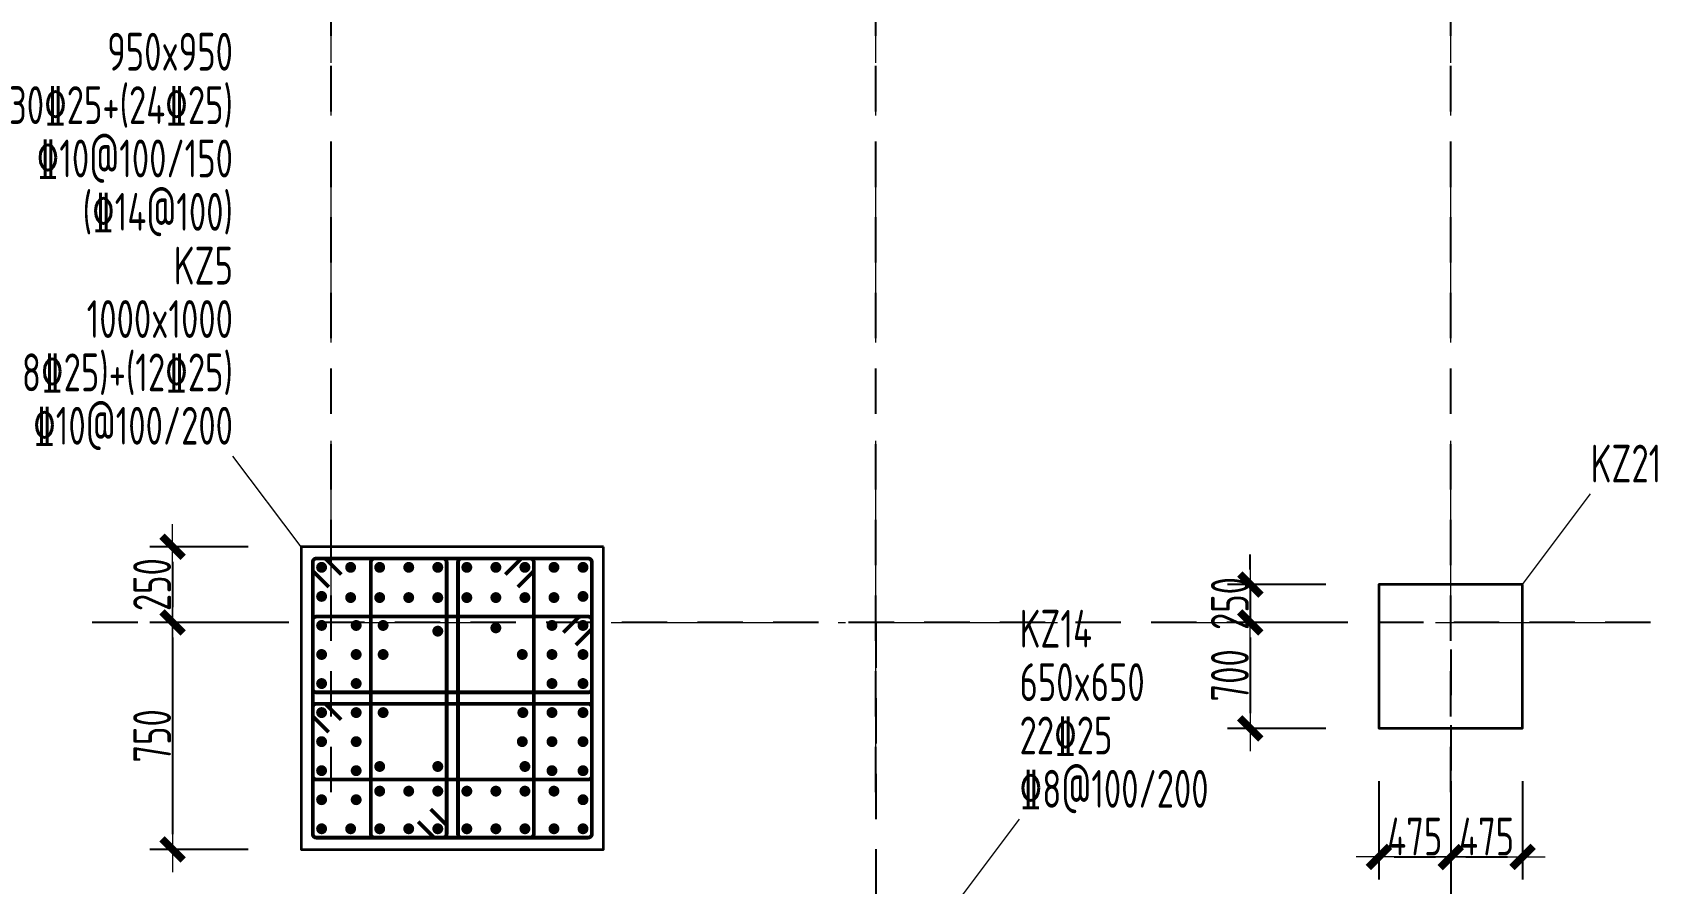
# Model space of a CAD drawing. Header units: millimetres. Extents: x 539196 to 807275, y 431843 to 1156631.
# Drawn here: x 610293 to 621074, y 992234 to 997858 of the extents above; entities that cross this region are included whole.
import ezdxf
from ezdxf.enums import TextEntityAlignment as Align

# ---------------------------------------------------------------- set-up
doc = ezdxf.new("R2010")
doc.units = ezdxf.units.MM
doc.header["$MEASUREMENT"] = 0
for name, pattern in [('DOTE', [2.42, 2, -0.2, 0.02, -0.2]), ('点划线', [1850, 1200, -300, 50, -300]), ('虚线', [500, 300, -200])]:
    doc.linetypes.add(name, pattern=pattern)
doc.layers.add('DOTE', color=1, linetype='DOTE')
for name, color, linetype, lineweight in [('柱尺寸标注', 3, 'Continuous', 18), ('柱标注引线', 2, 'Continuous', 18), ('柱箍筋', 1, 'Continuous', 25), ('柱纵筋', 1, 'Continuous', 70), ('柱集中标注', 2, 'Continuous', 18), ('砼柱', 2, 'Continuous', 35), ('网格', 9, '点划线', 18)]:
    doc.layers.add(name, color=color, linetype=linetype, lineweight=lineweight)
doc.styles.add('样式 1_yjk_yjk_yjk_yjk_yjk', font='yjkeng.shx', dxfattribs={"width": 0.7, "bigfont": 'yjkchn.shx'})
doc.dimstyles.new('盈建科结构_yjk_yjk_yjk_yjk_yjk', dxfattribs={"dimscale": 100, "dimtxt": 2.5, "dimasz": 1, "dimexe": 1.5, "dimexo": 0.625, "dimgap": 0.1, "dimtad": 1, "dimdec": 0, "dimrnd": 1, "dimzin": 0, "dimdsep": 46, "dimtxsty": '样式 1_yjk_yjk_yjk_yjk_yjk', "dimblk": '_yjkbk', "dimblk1": 'ARCHTICK', "dimblk2": 'ARCHTICK', "dimcen": 0.09, "dimadec": 0, "dimazin": 0, "dimtfac": 1, "dimtdec": 4, "dimtix": 1, "dimtmove": 2, "dimatfit": 3, "dimfxl": 0, "dimtolj": 1, "dimtzin": 0, "dimarcsym": 0})

# ---------------------------------------------------------------- blocks, each defined once
blk = doc.blocks.new('_yjkbk')
blk.add_line((-1, 0), (1.5, 0))
blk.add_lwpolyline([(-0.7, -0.7, 0.5, 0.5, 0), (0.7, 0.7, 0.5, 0.5, 0)], format="xyseb")
blk = doc.blocks.new('*D1632')
at = {"layer": 'Defpoints', "color": 0}
for p in [(612068, 992459), (612268, 992459), (612268, 991609)]:
    blk.add_point(p, dxfattribs=at)
at = {"layer": '柱尺寸标注', "color": 0, "lineweight": -2}
for p, q in [((612068, 992109), (612068, 991459)), ((612268, 992109), (612268, 991459)), ((611968, 991609), (611868, 991609)), ((612068, 991609), (612268, 991609)), ((612368, 991609), (612468, 991609))]:
    blk.add_line(p, q, dxfattribs=at)
at = {"layer": '柱尺寸标注', "color": 0, "lineweight": -2, "xscale": 100, "yscale": 100, "zscale": 100}
blk.add_blockref('_yjkbk', (612068, 991609), dxfattribs=at)
at = {"layer": '柱尺寸标注', "color": 0, "lineweight": -2, "xscale": 100, "yscale": 100, "zscale": 100, "rotation": 180}
blk.add_blockref('_yjkbk', (612268, 991609), dxfattribs=at)
at = {"layer": '柱尺寸标注', "color": 0, "insert": (612168, 991744), "char_height": 250, "attachment_point": 5, "style": '样式 1_yjk_yjk_yjk_yjk_yjk'}
blk.add_mtext('\\A1;100', dxfattribs=at)
blk = doc.blocks.new('_ARCHTICK')
at = {"color": 0, "linetype": 'ByBlock', "const_width": 0.15}
blk.add_lwpolyline([(-0.5, -0.5), (0.5, 0.5)], dxfattribs=at)
blk = doc.blocks.new('*D1633')
at = {"layer": 'Defpoints', "color": 0}
for p in [(612268, 992459), (614068, 992459), (614068, 991609)]:
    blk.add_point(p, dxfattribs=at)
at = {"layer": '柱尺寸标注', "color": 0, "lineweight": -2}
for p, q in [((612268, 992109), (612268, 991459)), ((614068, 992109), (614068, 991459)), ((612368, 991609), (613968, 991609))]:
    blk.add_line(p, q, dxfattribs=at)
at = {"layer": '柱尺寸标注', "color": 0, "lineweight": -2, "xscale": 100, "yscale": 100, "zscale": 100, "rotation": 180}
blk.add_blockref('_yjkbk', (612268, 991609), dxfattribs=at)
at = {"layer": '柱尺寸标注', "color": 0, "lineweight": -2, "xscale": 100, "yscale": 100, "zscale": 100}
blk.add_blockref('_yjkbk', (614068, 991609), dxfattribs=at)
at = {"layer": '柱尺寸标注', "color": 0, "insert": (613168, 991744), "char_height": 250, "attachment_point": 5, "style": '样式 1_yjk_yjk_yjk_yjk_yjk'}
blk.add_mtext('\\A1;900', dxfattribs=at)
blk = doc.blocks.new('*D1634')
at = {"layer": 'Defpoints', "color": 0}
for p in [(612068, 994459), (611218, 993959), (612068, 993959)]:
    blk.add_point(p, dxfattribs=at)
at = {"layer": '柱尺寸标注', "color": 0, "lineweight": -2}
for p, q in [((611718, 994459), (611068, 994459)), ((611218, 994359), (611218, 994059)), ((611718, 993959), (611068, 993959))]:
    blk.add_line(p, q, dxfattribs=at)
at = {"layer": '柱尺寸标注', "color": 0, "lineweight": -2, "xscale": 100, "yscale": 100, "zscale": 100}
for p, rotation in [((611218, 994459), 90), ((611218, 993959), 270)]:
    blk.add_blockref('_yjkbk', p, dxfattribs=dict(at, rotation=rotation))
at = {"layer": '柱尺寸标注', "color": 0, "insert": (611083, 994209), "char_height": 250, "attachment_point": 5, "rotation": 90, "style": '样式 1_yjk_yjk_yjk_yjk_yjk'}
blk.add_mtext('\\A1;250', dxfattribs=at)
blk = doc.blocks.new('*D1635')
at = {"layer": 'Defpoints', "color": 0}
for p in [(612068, 993959), (611218, 992459), (612068, 992459)]:
    blk.add_point(p, dxfattribs=at)
at = {"layer": '柱尺寸标注', "color": 0, "lineweight": -2}
for p, q in [((611718, 993959), (611068, 993959)), ((611218, 993859), (611218, 992559)), ((611718, 992459), (611068, 992459))]:
    blk.add_line(p, q, dxfattribs=at)
at = {"layer": '柱尺寸标注', "color": 0, "lineweight": -2, "xscale": 100, "yscale": 100, "zscale": 100}
for p, rotation in [((611218, 993959), 90), ((611218, 992459), 270)]:
    blk.add_blockref('_yjkbk', p, dxfattribs=dict(at, rotation=rotation))
at = {"layer": '柱尺寸标注', "color": 0, "insert": (611083, 993209), "char_height": 250, "attachment_point": 5, "rotation": 90, "style": '样式 1_yjk_yjk_yjk_yjk_yjk'}
blk.add_mtext('\\A1;750', dxfattribs=at)
blk = doc.blocks.new('*D1652')
at = {"layer": 'Defpoints', "color": 0}
for p in [(619193, 993259), (619668, 993259), (619668, 992409)]:
    blk.add_point(p, dxfattribs=at)
at = {"layer": '柱尺寸标注', "color": 0, "lineweight": -2}
for p, q in [((619193, 992909), (619193, 992259)), ((619668, 992909), (619668, 992259)), ((619293, 992409), (619568, 992409))]:
    blk.add_line(p, q, dxfattribs=at)
at = {"layer": '柱尺寸标注', "color": 0, "lineweight": -2, "xscale": 100, "yscale": 100, "zscale": 100, "rotation": 180}
blk.add_blockref('_yjkbk', (619193, 992409), dxfattribs=at)
at = {"layer": '柱尺寸标注', "color": 0, "lineweight": -2, "xscale": 100, "yscale": 100, "zscale": 100}
blk.add_blockref('_yjkbk', (619668, 992409), dxfattribs=at)
at = {"layer": '柱尺寸标注', "color": 0, "insert": (619430, 992544), "char_height": 250, "attachment_point": 5, "style": '样式 1_yjk_yjk_yjk_yjk_yjk'}
blk.add_mtext('\\A1;475', dxfattribs=at)
blk = doc.blocks.new('*D1653')
at = {"layer": 'Defpoints', "color": 0}
for p in [(619668, 993259), (620143, 993259), (620143, 992409)]:
    blk.add_point(p, dxfattribs=at)
at = {"layer": '柱尺寸标注', "color": 0, "lineweight": -2}
for p, q in [((619668, 992909), (619668, 992259)), ((620143, 992909), (620143, 992259)), ((619768, 992409), (620043, 992409))]:
    blk.add_line(p, q, dxfattribs=at)
at = {"layer": '柱尺寸标注', "color": 0, "lineweight": -2, "xscale": 100, "yscale": 100, "zscale": 100, "rotation": 180}
blk.add_blockref('_yjkbk', (619668, 992409), dxfattribs=at)
at = {"layer": '柱尺寸标注', "color": 0, "lineweight": -2, "xscale": 100, "yscale": 100, "zscale": 100}
blk.add_blockref('_yjkbk', (620143, 992409), dxfattribs=at)
at = {"layer": '柱尺寸标注', "color": 0, "insert": (619905, 992544), "char_height": 250, "attachment_point": 5, "style": '样式 1_yjk_yjk_yjk_yjk_yjk'}
blk.add_mtext('\\A1;475', dxfattribs=at)
blk = doc.blocks.new('*D1654')
at = {"layer": 'Defpoints', "color": 0}
for p in [(619193, 994209), (618343, 993959), (619193, 993959)]:
    blk.add_point(p, dxfattribs=at)
at = {"layer": '柱尺寸标注', "color": 0, "lineweight": -2}
for p, q in [((618343, 994309), (618343, 994409)), ((618843, 994209), (618193, 994209)), ((618343, 994209), (618343, 993959)), ((618843, 993959), (618193, 993959)), ((618343, 993859), (618343, 993759))]:
    blk.add_line(p, q, dxfattribs=at)
at = {"layer": '柱尺寸标注', "color": 0, "lineweight": -2, "xscale": 100, "yscale": 100, "zscale": 100}
for p, rotation in [((618343, 994209), 270), ((618343, 993959), 90)]:
    blk.add_blockref('_yjkbk', p, dxfattribs=dict(at, rotation=rotation))
at = {"layer": '柱尺寸标注', "color": 0, "insert": (618208, 994084), "char_height": 250, "attachment_point": 5, "rotation": 90, "style": '样式 1_yjk_yjk_yjk_yjk_yjk'}
blk.add_mtext('\\A1;250', dxfattribs=at)
blk = doc.blocks.new('*D1655')
at = {"layer": 'Defpoints', "color": 0}
for p in [(619193, 993959), (618343, 993259), (619193, 993259)]:
    blk.add_point(p, dxfattribs=at)
at = {"layer": '柱尺寸标注', "color": 0, "lineweight": -2}
for p, q in [((618843, 993959), (618193, 993959)), ((618343, 993859), (618343, 993359)), ((618843, 993259), (618193, 993259))]:
    blk.add_line(p, q, dxfattribs=at)
at = {"layer": '柱尺寸标注', "color": 0, "lineweight": -2, "xscale": 100, "yscale": 100, "zscale": 100}
for p, rotation in [((618343, 993959), 90), ((618343, 993259), 270)]:
    blk.add_blockref('_yjkbk', p, dxfattribs=dict(at, rotation=rotation))
at = {"layer": '柱尺寸标注', "color": 0, "insert": (618208, 993609), "char_height": 250, "attachment_point": 5, "rotation": 90, "style": '样式 1_yjk_yjk_yjk_yjk_yjk'}
blk.add_mtext('\\A1;700', dxfattribs=at)
blk = doc.blocks.new('jzzw')
at = {"layer": 'DOTE', "color": 1, "linetype": '虚线'}
for p, q in [((913786, 872027), (913786, 890469)), ((913786, 872027), (913786, 890469)), ((917386, 872027), (917386, 890469)), ((921186, 872027), (921186, 890469)), ((952506, 873149), (912186, 873149)), ((917386, 873149), (917386, 834829)), ((921186, 872969), (921186, 834829))]:
    blk.add_line(p, q, dxfattribs=at)

msp = doc.modelspace()

# ---------------------------------------------------------------- linework, layer by layer
at = {"layer": '柱标注引线'}
for p, q in [((612067.6, 994459.2), (611617.6, 995059.2)), ((620142.6, 994209.2), (620592.6, 994809.2)), ((616367.6, 992059.2), (616817.6, 992659.2))]:
    msp.add_line(p, q, dxfattribs=at)
at = {"layer": '柱箍筋', "const_width": 25}
for points in [[(612333.3, 994276.2), (612234.9, 994374.6, 0.1989124), (612217.8, 994381.7), (612169.3, 994381.7, 0.4142136), (612145.1, 994357.5), (612145.1, 992561, 0.4142136), (612169.3, 992536.7), (613965.8, 992536.7, 0.4142136), (613990.1, 992561), (613990.1, 994357.5, 0.4142136), (613965.8, 994381.7), (612169.3, 994381.7, 0.4142136), (612145.1, 994357.5), (612145.1, 994309, 0.1989124), (612152.2, 994291.9), (612250.6, 994193.5)], [(612841.8, 992642.2), (612940.3, 992543.8, 0.1989124), (612957.4, 992536.7), (613005.8, 992536.7, 0.4142136), (613030.1, 992561), (613030.1, 994357.5, 0.4142136), (613005.8, 994381.7), (612553.3, 994381.7, 0.4142136), (612529.1, 994357.5), (612529.1, 992561, 0.4142136), (612553.3, 992536.7), (613005.8, 992536.7, 0.4142136), (613030.1, 992561), (613030.1, 992609.4, 0.1989124), (613023, 992626.6), (612924.6, 992725)], [(613417.8, 994276.2), (613516.3, 994374.6, -0.1989124), (613533.4, 994381.7), (613581.8, 994381.7, -0.4142136), (613606.1, 994357.5), (613606.1, 992561, -0.4142136), (613581.8, 992536.7), (613129.3, 992536.7, -0.4142136), (613105.1, 992561), (613105.1, 994357.5, -0.4142136), (613129.3, 994381.7), (613581.8, 994381.7, -0.4142136), (613606.1, 994357.5), (613606.1, 994309, -0.1989124), (613599, 994291.9), (613500.6, 994193.5)], [(613884.6, 993809.5), (613983, 993907.9, 0.1989124), (613990.1, 993925), (613990.1, 993973.5, 0.4142136), (613965.8, 993997.7), (612169.3, 993997.7, 0.4142136), (612145.1, 993973.5), (612145.1, 993521, 0.4142136), (612169.3, 993496.7), (613965.8, 993496.7, 0.4142136), (613990.1, 993521), (613990.1, 993973.5, 0.4142136), (613965.8, 993997.7), (613917.4, 993997.7, 0.1989124), (613900.3, 993990.6), (613801.8, 993892.2)], [(612250.6, 993233.5), (612152.2, 993331.9, -0.1989124), (612145.1, 993349), (612145.1, 993397.5, -0.4142136), (612169.3, 993421.7), (613965.8, 993421.7, -0.4142136), (613990.1, 993397.5), (613990.1, 992945, -0.4142136), (613965.8, 992920.7), (612169.3, 992920.7, -0.4142136), (612145.1, 992945), (612145.1, 993397.5, -0.4142136), (612169.3, 993421.7), (612217.8, 993421.7, -0.1989124), (612234.9, 993414.6), (612333.3, 993316.2)]]:
    msp.add_lwpolyline(points, format="xyb", dxfattribs=at)
at = {"layer": '柱纵筋', "const_width": 36}
for points in [[(612221.6, 994323.2, 1), (612185.6, 994323.2, 1)], [(612413.6, 994323.2, 1), (612377.6, 994323.2, 1)], [(612605.6, 994323.2, 1), (612569.6, 994323.2, 1)], [(612797.6, 994323.2, 1), (612761.6, 994323.2, 1)], [(612989.6, 994323.2, 1), (612953.6, 994323.2, 1)], [(613181.6, 994323.2, 1), (613145.6, 994323.2, 1)], [(613373.6, 994323.2, 1), (613337.6, 994323.2, 1)], [(613565.6, 994323.2, 1), (613529.6, 994323.2, 1)], [(613757.6, 994323.2, 1), (613721.6, 994323.2, 1)], [(613949.6, 994323.2, 1), (613913.6, 994323.2, 1)], [(612221.6, 994131.2, 1), (612185.6, 994131.2, 1)], [(612413.6, 994123.4, 1), (612377.6, 994123.4, 1)], [(612605.6, 994123.4, 1), (612569.6, 994123.4, 1)], [(612797.6, 994123.4, 1), (612761.6, 994123.4, 1)], [(612989.6, 994123.4, 1), (612953.6, 994123.4, 1)], [(613181.6, 994123.4, 1), (613145.6, 994123.4, 1)], [(613373.6, 994123.4, 1), (613337.6, 994123.4, 1)], [(613565.6, 994123.4, 1), (613529.6, 994123.4, 1)], [(613757.6, 994123.4, 1), (613721.6, 994123.4, 1)], [(613949.6, 994131.2, 1), (613913.6, 994131.2, 1)], [(612221.6, 993939.2, 1), (612185.6, 993939.2, 1)], [(612450.2, 993939.2, 1), (612414.2, 993939.2, 1)], [(612628.3, 993939.2, 1), (612592.3, 993939.2, 1)], [(613373.6, 993923.1, 1), (613337.6, 993923.1, 1)], [(613744.5, 993939.2, 1), (613708.5, 993939.2, 1)], [(613949.6, 993939.2, 1), (613913.6, 993939.2, 1)], [(612989.6, 993901.5, 1), (612953.6, 993901.5, 1)], [(612221.6, 993747.2, 1), (612185.6, 993747.2, 1)], [(612450.2, 993747.2, 1), (612414.2, 993747.2, 1)], [(612628.3, 993747.2, 1), (612592.3, 993747.2, 1)], [(613548.2, 993747.2, 1), (613512.2, 993747.2, 1)], [(613744.5, 993747.2, 1), (613708.5, 993747.2, 1)], [(613949.6, 993747.2, 1), (613913.6, 993747.2, 1)], [(612221.6, 993555.2, 1), (612185.6, 993555.2, 1)], [(612450.2, 993555.2, 1), (612414.2, 993555.2, 1)], [(613744.5, 993555.2, 1), (613708.5, 993555.2, 1)], [(613949.6, 993555.2, 1), (613913.6, 993555.2, 1)], [(612221.6, 993363.2, 1), (612185.6, 993363.2, 1)], [(612450.2, 993363.2, 1), (612414.2, 993363.2, 1)], [(612628.3, 993363.2, 1), (612592.3, 993363.2, 1)], [(613552, 993363.2, 1), (613516, 993363.2, 1)], [(613744.5, 993363.2, 1), (613708.5, 993363.2, 1)], [(613949.6, 993363.2, 1), (613913.6, 993363.2, 1)], [(612221.6, 993171.2, 1), (612185.6, 993171.2, 1)], [(612450.2, 993171.2, 1), (612414.2, 993171.2, 1)], [(613548.2, 993171.2, 1), (613512.2, 993171.2, 1)], [(613744.5, 993171.2, 1), (613708.5, 993171.2, 1)], [(613949.6, 993171.2, 1), (613913.6, 993171.2, 1)], [(612221.6, 992979.2, 1), (612185.6, 992979.2, 1)], [(612450.2, 992979.2, 1), (612414.2, 992979.2, 1)], [(612605.6, 993006.9, 1), (612569.6, 993006.9, 1)], [(612989.6, 993006.9, 1), (612953.6, 993006.9, 1)], [(613565.6, 993006.9, 1), (613529.6, 993006.9, 1)], [(613744.5, 992979.2, 1), (613708.5, 992979.2, 1)], [(613949.6, 992979.2, 1), (613913.6, 992979.2, 1)], [(612605.6, 992843.9, 1), (612569.6, 992843.9, 1)], [(612797.6, 992843.9, 1), (612761.6, 992843.9, 1)], [(612989.6, 992843.9, 1), (612953.6, 992843.9, 1)], [(613181.6, 992843.9, 1), (613145.6, 992843.9, 1)], [(613373.6, 992843.9, 1), (613337.6, 992843.9, 1)], [(613565.6, 992843.9, 1), (613529.6, 992843.9, 1)], [(613757.6, 992843.9, 1), (613721.6, 992843.9, 1)], [(612221.6, 992787.2, 1), (612185.6, 992787.2, 1)], [(612450.2, 992787.2, 1), (612414.2, 992787.2, 1)], [(613949.6, 992787.2, 1), (613913.6, 992787.2, 1)], [(612221.6, 992595.2, 1), (612185.6, 992595.2, 1)], [(612413.6, 992595.2, 1), (612377.6, 992595.2, 1)], [(612605.6, 992595.2, 1), (612569.6, 992595.2, 1)], [(612797.6, 992595.2, 1), (612761.6, 992595.2, 1)], [(612989.6, 992595.2, 1), (612953.6, 992595.2, 1)], [(613181.6, 992595.2, 1), (613145.6, 992595.2, 1)], [(613373.6, 992595.2, 1), (613337.6, 992595.2, 1)], [(613565.6, 992595.2, 1), (613529.6, 992595.2, 1)], [(613757.6, 992595.2, 1), (613721.6, 992595.2, 1)], [(613949.6, 992595.2, 1), (613913.6, 992595.2, 1)]]:
    msp.add_lwpolyline(points, format="xyb", close=True, dxfattribs=at)
at = {"layer": '砼柱'}
for points in [[(614067.6, 994459.2), (612067.6, 994459.2), (612067.6, 992459.2), (614067.6, 992459.2)], [(620142.6, 994209.2), (619192.6, 994209.2), (619192.6, 993259.2), (620142.6, 993259.2)]]:
    msp.add_lwpolyline(points, close=True, dxfattribs=at)
at = {"layer": '网格'}
for p, q in [((612267.6, 993959.2), (612267.6, 1000559.2)), ((615867.6, 993959.2), (615867.6, 1000559.2)), ((619667.6, 993959.2), (619667.6, 1000559.2)), ((612267.6, 993959.2), (615867.6, 993959.2)), ((615867.6, 993959.2), (619667.6, 993959.2)), ((619667.6, 993959.2), (623467.6, 993959.2)), ((615867.6, 993159.2), (615867.6, 993759.2)), ((615867.6, 991259.2), (615867.6, 993159.2)), ((619667.6, 991259.2), (619667.6, 993159.2))]:
    msp.add_line(p, q, dxfattribs=at)

# ---------------------------------------------------------------- block references
msp.add_blockref('jzzw', (-301518.2, 120810.3))

# ---------------------------------------------------------------- texts
at = {"layer": '柱集中标注', "linetype": 'Continuous', "style": '样式 1_yjk_yjk_yjk_yjk_yjk', "width": 0.7}
for s, p in [('950x950', (611617.6, 997856.5)), ('30\x8425+(24\x8425)', (611617.6, 997503.7)), ('\x8410@100/150', (611617.6, 997151)), ('(\x8414@100)', (611617.6, 996798.2))]:
    msp.add_text(s, height=250, dxfattribs=at).set_placement(p, align=Align.TOP_RIGHT)
for s, p in [('KZ5', (611617.6, 996117.5)), ('1000x1000', (611617.6, 995764.7)), ('36\x8425+(28\x8425)+(12\x8425)', (611617.6, 995412)), ('\x8410@100/200', (611617.6, 995059.2))]:
    msp.add_text(s, height=250, dxfattribs=at).set_placement(p, align=Align.BOTTOM_RIGHT)
for s, p in [('KZ21', (620592.6, 994809.2)), ('KZ14', (616817.6, 993717.5)), ('650x650', (616817.6, 993364.7)), ('22\x8425', (616817.6, 993012)), ('\x848@100/200', (616817.6, 992659.2))]:
    msp.add_text(s, height=250, dxfattribs=at).set_placement(p, align=Align.BOTTOM_LEFT)

# ---------------------------------------------------------------- dimensions: what is measured, and where the dimension line sits
at = {"layer": '柱尺寸标注'}
for p1, p2, override, picture, middle in [((612067.6, 994459.2), (612067.6, 993959.2), {"dimscale": 100, "dimtxt": 2.5, "dimasz": 1, "dimexe": 1.5, "dimexo": 3.5, "dimgap": 0.1, "dimtad": 1, "dimlfac": 0.5, "dimrnd": 5, "dimdle": 0, "dimfxlon": 0}, '*D1634', (611082.6, 994209.2)), ((619192.6, 994209.2), (619192.6, 993959.2), {"dimscale": 100, "dimtxt": 2.5, "dimasz": 1, "dimexe": 1.5, "dimexo": 3.5, "dimgap": 0.1, "dimtad": 1, "dimlfac": 1, "dimrnd": 5, "dimdle": 0, "dimfxlon": 0}, '*D1654', (618207.6, 994084.2)), ((612067.6, 993959.2), (612067.6, 992459.2), {"dimscale": 100, "dimtxt": 2.5, "dimasz": 1, "dimexe": 1.5, "dimexo": 3.5, "dimgap": 0.1, "dimtad": 1, "dimlfac": 0.5, "dimrnd": 5, "dimdle": 0, "dimfxlon": 0}, '*D1635', (611082.6, 993209.2)), ((619192.6, 993959.2), (619192.6, 993259.2), {"dimscale": 100, "dimtxt": 2.5, "dimasz": 1, "dimexe": 1.5, "dimexo": 3.5, "dimgap": 0.1, "dimtad": 1, "dimlfac": 1, "dimrnd": 5, "dimdle": 0, "dimfxlon": 0}, '*D1655', (618207.6, 993609.2)), ((619192.6, 993259.2), (619667.6, 993259.2), {"dimscale": 100, "dimtxt": 2.5, "dimasz": 1, "dimexe": 1.5, "dimexo": 3.5, "dimgap": 0.1, "dimtad": 1, "dimlfac": 1, "dimrnd": 5, "dimdle": 0, "dimfxlon": 0}, '*D1652', (619430.1, 992544.2)), ((619667.6, 993259.2), (620142.6, 993259.2), {"dimscale": 100, "dimtxt": 2.5, "dimasz": 1, "dimexe": 1.5, "dimexo": 3.5, "dimgap": 0.1, "dimtad": 1, "dimlfac": 1, "dimrnd": 5, "dimdle": 0, "dimfxlon": 0}, '*D1653', (619905.1, 992544.2)), ((612067.6, 992459.2), (612267.6, 992459.2), {"dimscale": 100, "dimtxt": 2.5, "dimasz": 1, "dimexe": 1.5, "dimexo": 3.5, "dimgap": 0.1, "dimtad": 1, "dimlfac": 0.5, "dimrnd": 5, "dimdle": 0, "dimfxlon": 0}, '*D1632', (612167.6, 991744.2)), ((612267.6, 992459.2), (614067.6, 992459.2), {"dimscale": 100, "dimtxt": 2.5, "dimasz": 1, "dimexe": 1.5, "dimexo": 3.5, "dimgap": 0.1, "dimtad": 1, "dimlfac": 0.5, "dimrnd": 5, "dimdle": 0, "dimfxlon": 0}, '*D1633', (613167.6, 991744.2))]:
    dim = msp.add_aligned_dim(p1=p1, p2=p2, distance=-850, dimstyle='盈建科结构_yjk_yjk_yjk_yjk_yjk', override=override, dxfattribs=at)
    dim.commit()
    dim.dimension.update_dxf_attribs({"geometry": picture, "text_midpoint": middle})

doc.saveas('drawing.dxf')
